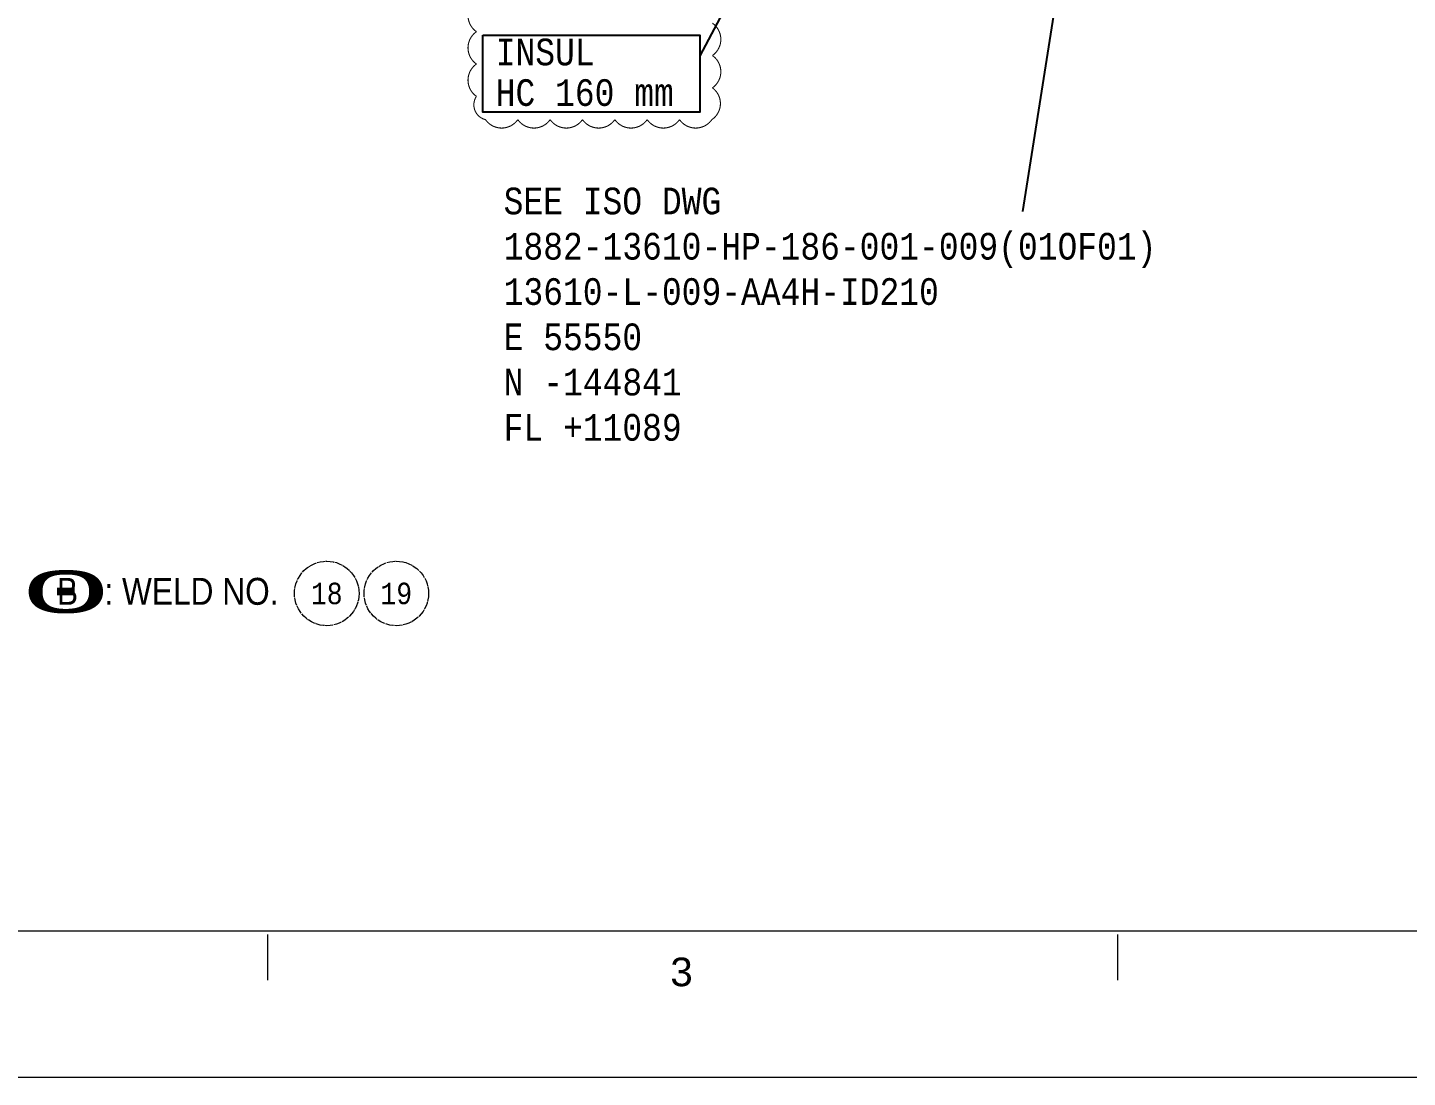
# Model space of a CAD drawing. Header units: inches. Extents: x 985 to 1826, y 0 to 594.
# Drawn here: x 1477.6 to 1648.3, y 0 to 129.8 of the extents above; entities that cross this region are included whole.
import ezdxf
from ezdxf.enums import TextEntityAlignment as Align

# ---------------------------------------------------------------- set-up
doc = ezdxf.new("R2010")
doc.units = ezdxf.units.IN
doc.header["$MEASUREMENT"] = 0
doc.linetypes.add('Solid', pattern=[1, 1, 0])
for name, color, linetype in [('2', 2, 'Continuous'), ('4', 4, 'Continuous'), ('BG 0 -1', 7, 'Continuous'), ('BG BG BG BG TITLETEXT', 7, 'Continuous'), ('DIM-LINES', 7, 'Continuous'), ('ISO-TEXT', 7, 'Continuous'), ('Rev.4', 6, 'Continuous')]:
    doc.layers.add(name, color=color, linetype=linetype)
for name, color, linetype, lineweight in [('spoolIsoText', 2, 'Solid', 30), ('weldCyanLabel', 4, 'Solid', 13), ('weldLabel', 2, 'Solid', 13)]:
    doc.layers.add(name, color=color, linetype=linetype, lineweight=lineweight)
doc.styles.add('Arial', font='arial.ttf')
doc.styles.add('fixedText', font='MONOTXT8.shx', dxfattribs={"width": 0.85})
doc.styles.add('MONOTXT', font='MONOTXT.shx', dxfattribs={"width": 0.8})
doc.styles.get("Standard").update_dxf_attribs({"font": 'arial.ttf'})
doc.dimstyles.new('ISO-25', dxfattribs={"dimtxt": 2.5, "dimasz": 2.5, "dimexe": 1.25, "dimexo": 0.625, "dimtad": 1, "dimtxsty": 'Standard', "dimcen": 2.5, "dimclre": 4, "dimadec": 0, "dimazin": 0, "dimtfac": 1, "dimtmove": 0, "dimatfit": 3, "dimfxl": 1, "dimarcsym": 0})

msp = doc.modelspace()

# ---------------------------------------------------------------- linework, layer by layer
at = {"layer": '2', "color": 4}
msp.add_lwpolyline([(1533.92, 128.91), (1560.77, 128.91), (1560.77, 119.4), (1533.92, 119.4)], close=True, dxfattribs=at)
at = {"layer": 'BG 0 -1', "color": 7, "linetype": 'Continuous', "lineweight": 9}
for p, q in [((1010.2, 18.11), (1801.02, 18.11)), ((1507.29, 17.68), (1507.29, 12.02)), ((1612.41, 17.68), (1612.41, 12.02)), ((1826.09, 0), (985.09, 0))]:
    msp.add_line(p, q, dxfattribs=at)
at = {"layer": 'DIM-LINES', "color": 4}
msp.add_line((1600.72, 107.11), (1610.3, 168.17), dxfattribs=at)
at = {"layer": 'Rev.4', "color": 1, "const_width": 0.132}
msp.add_lwpolyline([(1562.31, 130.39, -0.520567), (1562.31, 126.39, -0.520567), (1562.31, 122.39, -0.520567), (1562.24, 118.46, -0.520567), (1558.24, 118.46, -0.520567), (1554.24, 118.46, -0.520567), (1550.24, 118.46, -0.520567), (1546.24, 118.46, -0.520567), (1542.24, 118.46, -0.520567), (1538.24, 118.46, -0.520567), (1534.24, 118.46, -0.520567), (1533.12, 121.34, -0.520567), (1533.12, 125.34, -0.520567), (1533.12, 129.34, -0.520567), (1533.12, 133.34, -0.520567)], format="xyb", dxfattribs=at)
at = {"layer": 'weldCyanLabel'}
for centre in [(1514.61, 59.86), (1523.21, 59.86)]:
    msp.add_circle(centre, 3.99, dxfattribs=at)

# ---------------------------------------------------------------- texts
at = {"layer": 'BG 0 -1', "color": 7, "style": 'Arial', "width": 1.008516}
msp.add_text('3', height=3.54, dxfattribs=at).set_placement((1558.49, 13.05), align=Align.MIDDLE)
at = {"layer": 'BG BG BG BG TITLETEXT', "color": 4, "style": 'Arial', "width": 0.840889}
msp.add_text('  B   : WELD NO.  ', height=3.3327, dxfattribs=at).set_placement((1494.94, 60.12), align=Align.MIDDLE_CENTER)
at = {"layer": 'ISO-TEXT', "color": 2, "style": 'MONOTXT', "width": 0.8566}
for s, p in [('INSUL', (1535.51, 125.18)), ('HC 160 mm', (1535.51, 120.16)), ('SEE ISO DWG', (1536.49, 106.75)), ('1882-13610-HP-186-001-009(01OF01)', (1536.49, 101.15)), ('13610-L-009-AA4H-ID210', (1536.49, 95.55)), ('E 55550', (1536.49, 89.95)), ('N -144841', (1536.49, 84.35)), ('FL +11089', (1536.49, 78.75))]:
    msp.add_text(s, height=3.3, dxfattribs=at).set_placement(p)
at = {"layer": 'spoolIsoText', "style": 'fixedText', "width": 2.55}
msp.add_text('0', height=5.23, dxfattribs=at).set_placement((1482.35, 60.07), align=Align.MIDDLE_CENTER)
at = {"layer": 'weldLabel', "style": 'fixedText', "width": 0.85}
for s, p in [('18', (1514.61, 59.86)), ('19', (1523.21, 59.86))]:
    msp.add_text(s, height=2.659, dxfattribs=at).set_placement(p, align=Align.MIDDLE_CENTER)

# ---------------------------------------------------------------- leaders
at = {"layer": '4', "color": 4}
msp.add_leader([(1569.19, 142.34), (1560.76, 126.34)], dimstyle='ISO-25', override={"dimgap": 0.625, "dimtad": 0}, dxfattribs=at)

doc.saveas('drawing.dxf')
